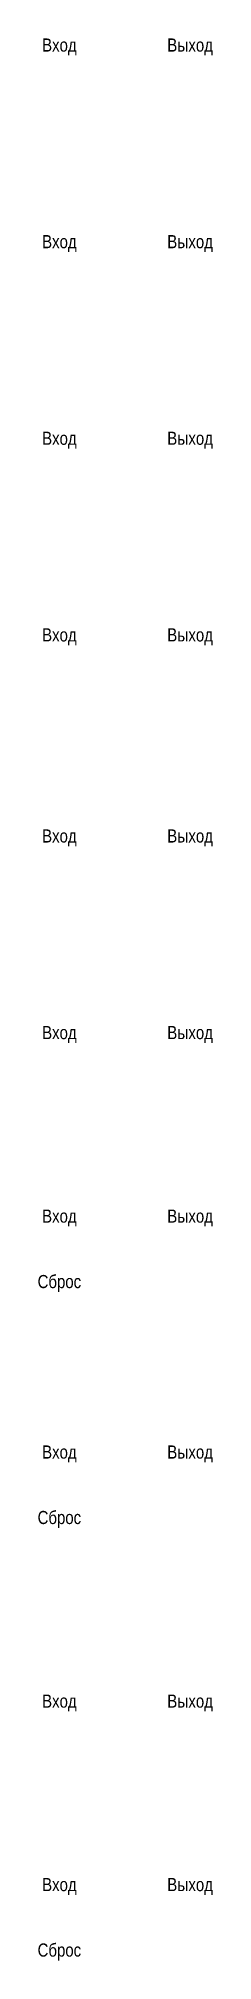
# Model space of a CAD drawing. Header units: millimetres. Extents: x 42599 to 44804, y 29287 to 30147.
# Drawn here: x 42849.2 to 42862.6, y 29286.6 to 29433.2 of the extents above.
import ezdxf

# ---------------------------------------------------------------- set-up
doc = ezdxf.new("R2010")
doc.units = ezdxf.units.MM
doc.layers.get('0').update_dxf_attribs({"lineweight": 25})
doc.styles.add('2.5_Gost_RD', font='ARIALN.TTF', dxfattribs={"height": 2.5})

msp = doc.modelspace()

# ---------------------------------------------------------------- texts
at = {"ltscale": 100, "char_height": 1, "width": 5, "attachment_point": 5, "style": '2.5_Gost_RD'}
for s, insert in [('Вход', (42850.85, 29432.6)), ('Выход', (42860.85, 29432.6)), ('Вход', (42850.85, 29417.6)), ('Выход', (42860.85, 29417.6)), ('Вход', (42850.85, 29402.6)), ('Выход', (42860.85, 29402.6)), ('Вход', (42850.85, 29387.6)), ('Выход', (42860.85, 29387.6)), ('Вход', (42850.85, 29372.26)), ('Выход', (42860.85, 29372.26)), ('Вход', (42850.85, 29357.26)), ('Выход', (42860.85, 29357.26)), ('Вход', (42850.85, 29343.26)), ('Выход', (42860.85, 29343.26)), ('Сброс', (42850.85, 29338.26)), ('Вход', (42850.85, 29325.26)), ('Выход', (42860.85, 29325.26)), ('Сброс', (42850.85, 29320.26)), ('Вход', (42850.85, 29306.26)), ('Выход', (42860.85, 29306.26)), ('Вход', (42850.85, 29292.26)), ('Выход', (42860.85, 29292.26)), ('Сброс', (42850.85, 29287.26))]:
    msp.add_mtext(s, dxfattribs=dict(at, insert=insert))

doc.saveas('drawing.dxf')
